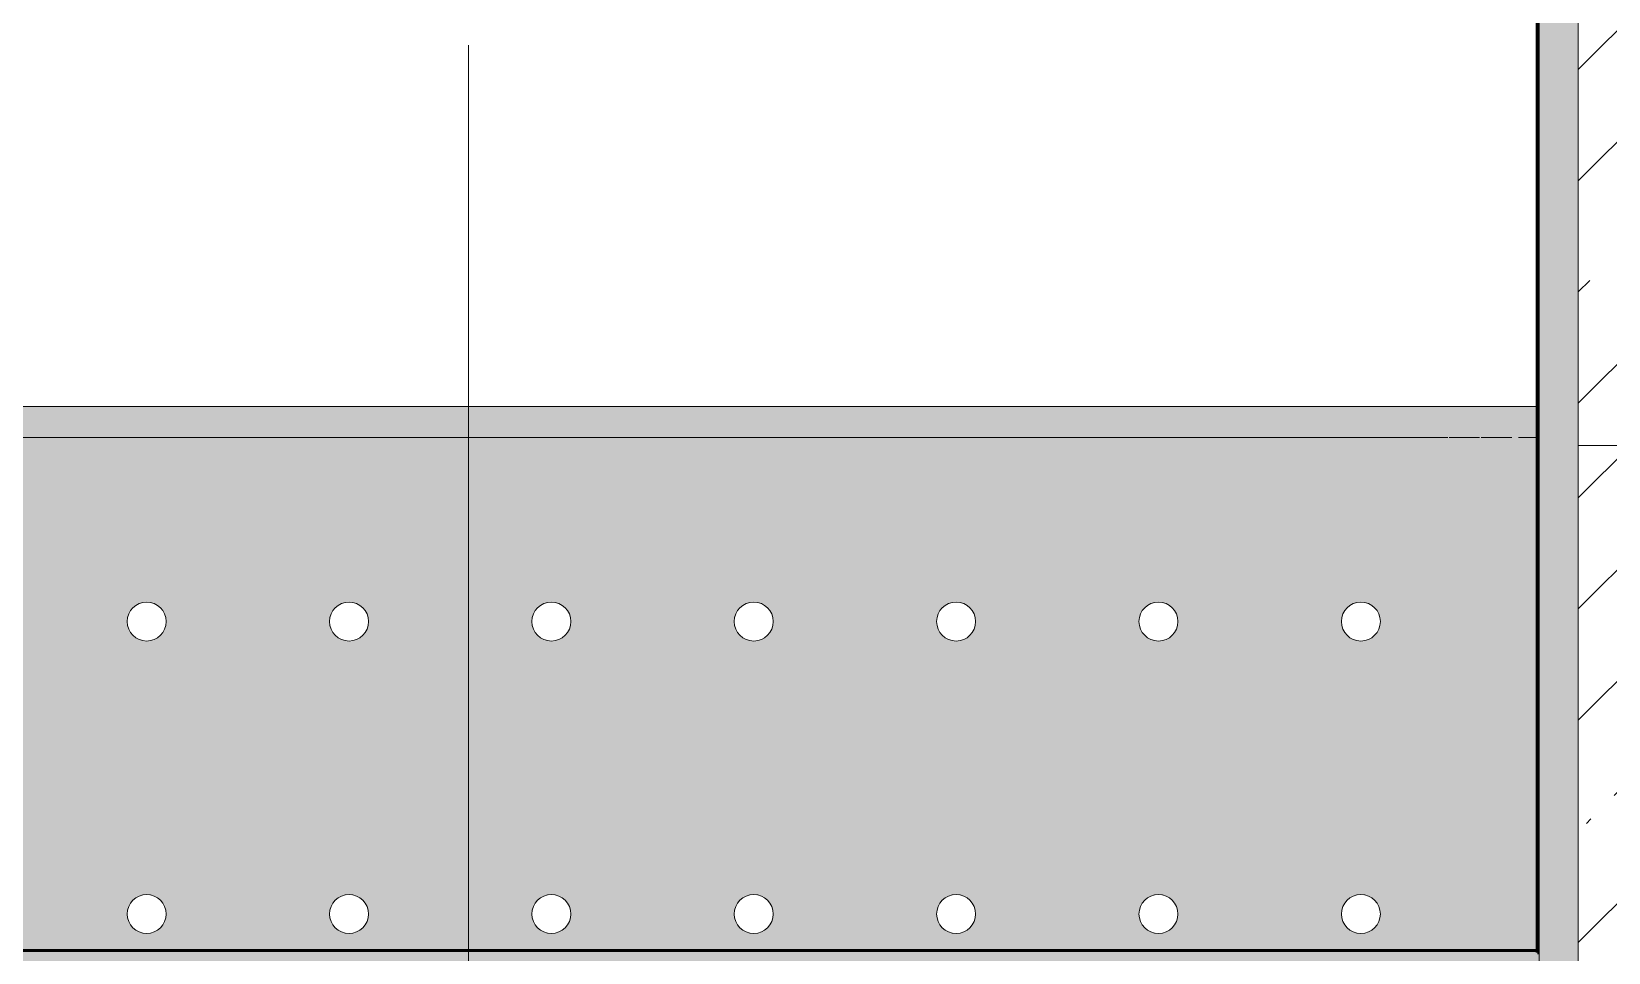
# Model space of a CAD drawing. Header units: millimetres. Extents: x 35524 to 235479, y -8553 to 29000.
# Drawn here: x 46617 to 47425, y 140 to 612 of the extents above; entities that cross this region are included whole.
import ezdxf

# ---------------------------------------------------------------- set-up
doc = ezdxf.new("R2010")
doc.units = ezdxf.units.MM
for name, color, linetype, lineweight in [('A-WALL', 7, 'Continuous', 9), ('A-WALL-IDEN', 7, 'Continuous', 9), ('I-WALL', 7, 'Continuous', 9), ('S-COLS', 7, 'Continuous', 9)]:
    doc.layers.add(name, color=color, linetype=linetype, lineweight=lineweight)
for name, color, linetype, lineweight, true_color in [('I-WALL-12', 7, 'Continuous', 53, 0xeaa7bf), ('I-WALL-4', 7, 'Continuous', 9, 0xc0c0c0), ('I-WALL-8', 7, 'Continuous', 80, 0xff80c0), ('Знаки-1', 7, 'Continuous', 9, 0xd4ccbd), ('Знаки-3', 9, 'Continuous', 9, 0x808080), ('Знаки-4', 7, 'Continuous', 9, 0xaba79f), ('Знаки-5', 7, 'Continuous', 9, 0xc1bbaf), ('Знаки-6', 7, 'Continuous', 9, 0xd5cdbe), ('Знаки-7', 7, 'Continuous', 9, 0xd1cabb), ('Знаки-8', 7, 'Continuous', 9, 0xccc5b7), ('Знаки-9', 7, 'Continuous', 9, 0xd6cebe)]:
    doc.layers.add(name, color=color, linetype=linetype, lineweight=lineweight, true_color=true_color)
doc.layers.add('Знаки-2', color=7, linetype='Continuous', lineweight=9, transparency=0.5)
pattern_1 = [(0, (0, 0), (121.92, 30.48), [10.058, -81.382, 10.058, -81.382, -487.68]), (0, (0, 0), (121.92, 30.48), [-182.88, 10.058, -172.822, 10.058, -81.382, -213.36]), (0, (0, 0), (121.92, 30.48), [-457.2, 10.058, -50.902, 10.058, -142.342]), (120, (45.72, 15.24), (-87.356454, 90.345817), [10.058, -81.382, 10.058, -81.382, -487.68]), (120, (45.72, 15.24), (-87.356454, 90.345817), [-182.88, 10.058, -172.822, 10.058, -81.382, -213.36]), (120, (45.72, 15.24), (-87.356454, 90.345817), [-457.2, 10.058, -50.902, 10.058, -142.342]), (240, (60.96, 76.2), (-34.563546, -120.825817), [10.058, -81.382, 10.058, -81.382, -487.68]), (240, (60.96, 76.2), (-34.563546, -120.825817), [-182.88, 10.058, -172.822, 10.058, -81.382, -213.36]), (240, (60.96, 76.2), (-34.563546, -120.825817), [-457.2, 10.058, -50.902, 10.058, -142.342])]

# ---------------------------------------------------------------- blocks, each defined once
blk = doc.blocks.new('BSC_Колонна _Прямоугольная - 500х500-V7-План отделки стен 3 этажа в осях 12-23')
at = {"layer": 'S-COLS'}
h = blk.add_hatch(dxfattribs=at)
h.set_pattern_fill('FP_8', color=256, style=0, pattern_type=2)
h.set_pattern_definition([(45, (-47660, -150), (-57.02463, 57.02463), []), (45, (-47602.975, -150), (-57.02463, 57.02463), [100.806, -20.161, 3.353, -16.808])])
h.paths.add_polyline_path([(-243.19, -250), (250, -250), (250, 250), (-250, 250), (-250, -250)])
for p, q in [((250, 250), (-250, 250)), ((-250, 250), (-250, -250)), ((250, -250), (250, 250)), ((-250, -250), (250, -250))]:
    blk.add_line(p, q, dxfattribs=at)
blk = doc.blocks.new('Зашивка радиатора_ с перфорацией М6 - Зашивка радиатора_ с перфорацией М6-30947167-План отделки стен 3 этажа в осях 12-23')
at = {"layer": 'Знаки-2'}
h = blk.add_hatch(color=256, dxfattribs=at)
h.paths.add_polyline_path([(2690, 180), (-369, 178.87), (-369, -179.94), (2690, -179.94), (2690, 106.85)])
h.paths.add_polyline_path([(967.5, 90.35), (972.5, 89.02), (976.16, 85.35), (977.5, 80.35), (976.16, 75.35), (972.5, 71.69), (967.5, 70.35), (962.5, 71.69), (958.84, 75.35), (957.5, 80.35), (958.84, 85.35), (962.5, 89.02), (964.91, 90.01)])
h.paths.add_polyline_path([(1693.75, 90.35), (1698.75, 89.02), (1702.41, 85.35), (1703.75, 80.35), (1702.41, 75.35), (1698.75, 71.69), (1693.75, 70.35), (1688.75, 71.69), (1685.09, 75.35), (1683.75, 80.35), (1685.09, 85.35), (1688.75, 89.02), (1691.16, 90.01)])
h.paths.add_polyline_path([(1382.5, 90.35), (1387.5, 89.02), (1391.16, 85.35), (1392.5, 80.35), (1391.16, 75.35), (1387.5, 71.69), (1382.5, 70.35), (1377.5, 71.69), (1373.84, 75.35), (1372.5, 80.35), (1373.84, 85.35), (1377.5, 89.02), (1379.91, 90.01)])
h.paths.add_polyline_path([(1071.25, 90.35), (1076.25, 89.02), (1079.91, 85.35), (1081.25, 80.35), (1079.91, 75.35), (1076.25, 71.69), (1071.25, 70.35), (1066.25, 71.69), (1062.59, 75.35), (1061.25, 80.35), (1062.59, 85.35), (1066.25, 89.02), (1068.66, 90.01)])
h.paths.add_polyline_path([(2420, 90.35), (2425, 89.02), (2428.66, 85.35), (2430, 80.35), (2428.66, 75.35), (2425, 71.69), (2420, 70.35), (2415, 71.69), (2411.34, 75.35), (2410, 80.35), (2411.34, 85.35), (2415, 89.02), (2417.41, 90.01)])
h.paths.add_polyline_path([(1278.75, 90.35), (1283.75, 89.02), (1287.41, 85.35), (1288.75, 80.35), (1287.41, 75.35), (1283.75, 71.69), (1278.75, 70.35), (1273.75, 71.69), (1270.09, 75.35), (1268.75, 80.35), (1270.09, 85.35), (1273.75, 89.02), (1276.16, 90.01)])
h.paths.add_polyline_path([(2005, 90.35), (2010, 89.02), (2013.66, 85.35), (2015, 80.35), (2013.66, 75.35), (2010, 71.69), (2005, 70.35), (2000, 71.69), (1996.34, 75.35), (1995, 80.35), (1996.34, 85.35), (2000, 89.02), (2002.41, 90.01)])
h.paths.add_polyline_path([(2316.25, 90.35), (2321.25, 89.02), (2324.91, 85.35), (2326.25, 80.35), (2324.91, 75.35), (2321.25, 71.69), (2316.25, 70.35), (2311.25, 71.69), (2307.59, 75.35), (2306.25, 80.35), (2307.59, 85.35), (2311.25, 89.02), (2313.66, 90.01)])
h.paths.add_polyline_path([(2108.75, 90.35), (2113.75, 89.02), (2117.41, 85.35), (2118.75, 80.35), (2117.41, 75.35), (2113.75, 71.69), (2108.75, 70.35), (2103.75, 71.69), (2100.09, 75.35), (2098.75, 80.35), (2100.09, 85.35), (2103.75, 89.02), (2106.16, 90.01)])
h.paths.add_polyline_path([(1590, 90.35), (1595, 89.02), (1598.66, 85.35), (1600, 80.35), (1598.66, 75.35), (1595, 71.69), (1590, 70.35), (1585, 71.69), (1581.34, 75.35), (1580, 80.35), (1581.34, 85.35), (1585, 89.02), (1587.41, 90.01)])
h.paths.add_polyline_path([(1486.25, 90.35), (1491.25, 89.02), (1494.91, 85.35), (1496.25, 80.35), (1494.91, 75.35), (1491.25, 71.69), (1486.25, 70.35), (1481.25, 71.69), (1477.59, 75.35), (1476.25, 80.35), (1477.59, 85.35), (1481.25, 89.02), (1483.66, 90.01)])
h.paths.add_polyline_path([(1175, 90.35), (1180, 89.02), (1183.66, 85.35), (1185, 80.35), (1183.66, 75.35), (1180, 71.69), (1175, 70.35), (1170, 71.69), (1166.34, 75.35), (1165, 80.35), (1166.34, 85.35), (1170, 89.02), (1172.41, 90.01)])
h.paths.add_polyline_path([(1797.5, 90.35), (1802.5, 89.02), (1806.16, 85.35), (1807.5, 80.35), (1806.16, 75.35), (1802.5, 71.69), (1797.5, 70.35), (1792.5, 71.69), (1788.84, 75.35), (1787.5, 80.35), (1788.98, 85.54), (1792.5, 89.02), (1794.91, 90.01)])
h.paths.add_polyline_path([(1901.25, 90.35), (1906.25, 89.02), (1909.91, 85.35), (1911.25, 80.35), (1909.91, 75.35), (1906.25, 71.69), (1901.25, 70.35), (1896.25, 71.69), (1892.59, 75.35), (1891.25, 80.35), (1892.59, 85.35), (1896.25, 89.02), (1898.66, 90.01)])
h.paths.add_polyline_path([(2212.5, 90.35), (2217.5, 89.02), (2221.16, 85.35), (2222.5, 80.35), (2221.16, 75.35), (2217.5, 71.69), (2212.5, 70.35), (2207.5, 71.69), (2203.84, 75.35), (2202.5, 80.35), (2203.84, 85.35), (2207.5, 89.02), (2209.91, 90.01)])
h.paths.add_polyline_path([(863.75, 90.35), (868.75, 89.02), (872.41, 85.35), (873.75, 80.35), (872.41, 75.35), (868.75, 71.69), (863.75, 70.35), (858.75, 71.69), (855.09, 75.35), (853.75, 80.35), (855.09, 85.35), (858.75, 89.02), (861.16, 90.01)])
h.paths.add_polyline_path([(2523.75, 90.35), (2528.75, 89.02), (2532.41, 85.35), (2533.75, 80.35), (2532.41, 75.35), (2528.75, 71.69), (2523.75, 70.35), (2518.75, 71.69), (2515.09, 75.35), (2513.75, 80.35), (2515.09, 85.35), (2518.75, 89.02), (2521.16, 90.01)])
h.paths.add_polyline_path([(2627.5, 90.35), (2632.5, 89.02), (2636.16, 85.35), (2637.5, 80.35), (2636.16, 75.35), (2632.5, 71.69), (2627.5, 70.35), (2622.5, 71.69), (2618.84, 75.35), (2617.5, 80.35), (2618.84, 85.35), (2622.5, 89.02), (2624.91, 90.01)])
h.paths.add_polyline_path([(241.25, 90.35), (246.25, 89.02), (249.91, 85.35), (251.25, 80.35), (249.91, 75.35), (246.25, 71.69), (241.25, 70.35), (236.25, 71.69), (232.59, 75.35), (231.25, 80.35), (232.59, 85.35), (236.25, 89.02), (238.66, 90.01)])
h.paths.add_polyline_path([(137.5, 90.35), (142.5, 89.02), (146.16, 85.35), (147.5, 80.35), (146.16, 75.35), (142.5, 71.69), (137.5, 70.35), (132.5, 71.69), (128.84, 75.35), (127.5, 80.35), (128.84, 85.35), (132.5, 89.02), (134.91, 90.01)])
h.paths.add_polyline_path([(33.75, 90.35), (38.75, 89.02), (42.41, 85.35), (43.75, 80.35), (42.41, 75.35), (38.75, 71.69), (33.75, 70.35), (28.75, 71.69), (25.09, 75.35), (23.75, 80.35), (25.09, 85.35), (28.75, 89.02), (31.16, 90.01)])
h.paths.add_polyline_path([(-277.5, 90.35), (-272.5, 89.02), (-268.84, 85.35), (-267.5, 80.35), (-268.84, 75.35), (-272.5, 71.69), (-277.5, 70.35), (-282.5, 71.69), (-286.16, 75.35), (-287.5, 80.35), (-286.16, 85.35), (-282.5, 89.02), (-280.09, 90.01)])
h.paths.add_polyline_path([(448.75, 90.35), (453.75, 89.02), (457.41, 85.35), (458.75, 80.35), (457.41, 75.35), (453.75, 71.69), (448.75, 70.35), (443.75, 71.69), (440.09, 75.35), (438.75, 80.35), (440.09, 85.35), (443.75, 89.02), (446.16, 90.01)])
h.paths.add_polyline_path([(-70, 90.35), (-65, 89.02), (-61.34, 85.35), (-60, 80.35), (-61.34, 75.35), (-65, 71.69), (-70, 70.35), (-75, 71.69), (-78.66, 75.35), (-80, 80.35), (-78.66, 85.35), (-75, 89.02), (-72.59, 90.01)])
h.paths.add_polyline_path([(345, 90.35), (350, 89.02), (353.66, 85.35), (355, 80.35), (353.66, 75.35), (350, 71.69), (345, 70.35), (340, 71.69), (336.34, 75.35), (335, 80.35), (336.34, 85.35), (340, 89.02), (342.41, 90.01)])
h.paths.add_polyline_path([(656.25, 90.35), (661.25, 89.02), (664.91, 85.35), (666.25, 80.35), (664.91, 75.35), (661.25, 71.69), (656.25, 70.35), (651.25, 71.69), (647.59, 75.35), (646.25, 80.35), (647.59, 85.35), (651.25, 89.02), (653.66, 90.01)])
h.paths.add_polyline_path([(-173.75, 90.35), (-168.75, 89.02), (-165.09, 85.35), (-163.75, 80.35), (-165.09, 75.35), (-168.75, 71.69), (-173.75, 70.35), (-178.75, 71.69), (-182.41, 75.35), (-183.75, 80.35), (-182.41, 85.35), (-178.75, 89.02), (-176.34, 90.01)])
h.paths.add_polyline_path([(760, 90.35), (765, 89.02), (768.66, 85.35), (770, 80.35), (768.66, 75.35), (765, 71.69), (760, 70.35), (755, 71.69), (751.34, 75.35), (750, 80.35), (751.34, 85.35), (755, 89.02), (757.41, 90.01)])
h.paths.add_polyline_path([(552.5, 90.35), (557.5, 89.02), (561.16, 85.35), (562.5, 80.35), (561.16, 75.35), (557.5, 71.69), (552.5, 70.35), (547.5, 71.69), (543.84, 75.35), (542.5, 80.35), (543.84, 85.35), (547.5, 89.02), (549.91, 90.01)])
h.paths.add_polyline_path([(863.75, -59.65), (868.75, -60.98), (872.41, -64.65), (873.75, -69.65), (872.41, -74.65), (868.75, -78.31), (863.75, -79.65), (858.75, -78.31), (855.09, -74.65), (853.75, -69.65), (855.09, -64.65), (858.75, -60.98), (861.16, -59.99)])
h.paths.add_polyline_path([(2523.75, -59.65), (2528.75, -60.98), (2532.41, -64.65), (2533.75, -69.65), (2532.41, -74.65), (2528.75, -78.31), (2523.75, -79.65), (2518.75, -78.31), (2515.09, -74.65), (2513.75, -69.65), (2515.09, -64.65), (2518.75, -60.98), (2521.16, -59.99)])
h.paths.add_polyline_path([(760, -59.65), (765, -60.98), (768.66, -64.65), (770, -69.65), (768.66, -74.65), (765, -78.31), (760, -79.65), (755, -78.31), (751.34, -74.65), (750, -69.65), (751.34, -64.65), (755, -60.98), (757.41, -59.99)])
h.paths.add_polyline_path([(1175, -59.65), (1180, -60.98), (1183.66, -64.65), (1185, -69.65), (1183.66, -74.65), (1180, -78.31), (1175, -79.65), (1170, -78.31), (1166.34, -74.65), (1165, -69.65), (1166.34, -64.65), (1170, -60.98), (1172.41, -59.99)])
h.paths.add_polyline_path([(2108.75, -59.65), (2113.75, -60.98), (2117.41, -64.65), (2118.75, -69.65), (2117.41, -74.65), (2113.75, -78.31), (2108.75, -79.65), (2103.75, -78.31), (2100.09, -74.65), (2098.75, -69.65), (2100.09, -64.65), (2103.75, -60.98), (2106.16, -59.99)])
h.paths.add_polyline_path([(967.5, -59.65), (972.5, -60.98), (976.16, -64.65), (977.5, -69.65), (976.16, -74.65), (972.5, -78.31), (967.5, -79.65), (962.5, -78.31), (958.84, -74.65), (957.5, -69.65), (958.84, -64.65), (962.5, -60.98), (964.91, -59.99)])
h.paths.add_polyline_path([(1693.75, -59.65), (1698.75, -60.98), (1702.41, -64.65), (1703.75, -69.65), (1702.41, -74.65), (1698.75, -78.31), (1693.75, -79.65), (1688.75, -78.31), (1685.09, -74.65), (1683.75, -69.65), (1685.09, -64.65), (1688.75, -60.98), (1691.16, -59.99)])
h.paths.add_polyline_path([(2005, -59.65), (2010, -60.98), (2013.66, -64.65), (2015, -69.65), (2013.66, -74.65), (2010, -78.31), (2005, -79.65), (2000, -78.31), (1996.34, -74.65), (1995, -69.65), (1996.34, -64.65), (2000, -60.98), (2002.41, -59.99)])
h.paths.add_polyline_path([(1901.25, -59.65), (1906.25, -60.98), (1909.91, -64.65), (1911.25, -69.65), (1909.91, -74.65), (1906.25, -78.31), (1901.25, -79.65), (1896.25, -78.31), (1892.59, -74.65), (1891.25, -69.65), (1892.59, -64.65), (1896.25, -60.98), (1898.66, -59.99)])
h.paths.add_polyline_path([(1486.25, -59.65), (1491.25, -60.98), (1494.91, -64.65), (1496.25, -69.65), (1494.91, -74.65), (1491.25, -78.31), (1486.25, -79.65), (1481.25, -78.31), (1477.59, -74.65), (1476.25, -69.65), (1477.59, -64.65), (1481.25, -60.98), (1483.66, -59.99)])
h.paths.add_polyline_path([(1590, -59.65), (1595, -60.98), (1598.66, -64.65), (1600, -69.65), (1598.66, -74.65), (1595, -78.31), (1590, -79.65), (1585, -78.31), (1581.34, -74.65), (1580, -69.65), (1581.34, -64.65), (1585, -60.98), (1587.41, -59.99)])
h.paths.add_polyline_path([(1382.5, -59.65), (1387.5, -60.98), (1391.16, -64.65), (1392.5, -69.65), (1391.16, -74.65), (1387.5, -78.31), (1382.5, -79.65), (1377.5, -78.31), (1373.84, -74.65), (1372.5, -69.65), (1373.84, -64.65), (1377.5, -60.98), (1379.91, -59.99)])
h.paths.add_polyline_path([(2212.5, -59.65), (2217.5, -60.98), (2221.16, -64.65), (2222.5, -69.65), (2221.16, -74.65), (2217.5, -78.31), (2212.5, -79.65), (2207.5, -78.31), (2203.84, -74.65), (2202.5, -69.65), (2203.84, -64.65), (2207.5, -60.98), (2209.91, -59.99)])
h.paths.add_polyline_path([(1278.75, -59.65), (1283.75, -60.98), (1287.41, -64.65), (1288.75, -69.65), (1287.41, -74.65), (1283.75, -78.31), (1278.75, -79.65), (1273.75, -78.31), (1270.09, -74.65), (1268.75, -69.65), (1270.09, -64.65), (1273.75, -60.98), (1276.16, -59.99)])
h.paths.add_polyline_path([(1797.5, -59.65), (1802.5, -60.98), (1806.16, -64.65), (1807.5, -69.65), (1806.16, -74.65), (1802.5, -78.31), (1797.5, -79.65), (1792.5, -78.31), (1788.84, -74.65), (1787.5, -69.65), (1788.98, -64.46), (1792.5, -60.98), (1794.91, -59.99)])
h.paths.add_polyline_path([(2316.25, -59.65), (2321.25, -60.98), (2324.91, -64.65), (2326.25, -69.65), (2324.91, -74.65), (2321.25, -78.31), (2316.25, -79.65), (2311.25, -78.31), (2307.59, -74.65), (2306.25, -69.65), (2307.59, -64.65), (2311.25, -60.98), (2313.66, -59.99)])
h.paths.add_polyline_path([(1071.25, -59.65), (1076.25, -60.98), (1079.91, -64.65), (1081.25, -69.65), (1079.91, -74.65), (1076.25, -78.31), (1071.25, -79.65), (1066.25, -78.31), (1062.59, -74.65), (1061.25, -69.65), (1062.59, -64.65), (1066.25, -60.98), (1068.66, -59.99)])
h.paths.add_polyline_path([(2420, -59.65), (2425, -60.98), (2428.66, -64.65), (2430, -69.65), (2428.66, -74.65), (2425, -78.31), (2420, -79.65), (2415, -78.31), (2411.34, -74.65), (2410, -69.65), (2411.34, -64.65), (2415, -60.98), (2417.41, -59.99)])
h.paths.add_polyline_path([(2627.5, -59.65), (2632.5, -60.98), (2636.16, -64.65), (2637.5, -69.65), (2636.16, -74.65), (2632.5, -78.31), (2627.5, -79.65), (2622.5, -78.31), (2618.84, -74.65), (2617.5, -69.65), (2618.84, -64.65), (2622.5, -60.98), (2624.91, -59.99)])
h.paths.add_polyline_path([(552.5, -59.65), (557.5, -60.98), (561.16, -64.65), (562.5, -69.65), (561.16, -74.65), (557.5, -78.31), (552.5, -79.65), (547.5, -78.31), (543.84, -74.65), (542.5, -69.65), (543.84, -64.65), (547.5, -60.98), (549.91, -59.99)])
h.paths.add_polyline_path([(33.75, -59.65), (38.75, -60.98), (42.41, -64.65), (43.75, -69.65), (42.41, -74.65), (38.75, -78.31), (33.75, -79.65), (28.75, -78.31), (25.09, -74.65), (23.75, -69.65), (25.09, -64.65), (28.75, -60.98), (31.16, -59.99)])
h.paths.add_polyline_path([(-70, -59.65), (-65, -60.98), (-61.34, -64.65), (-60, -69.65), (-61.34, -74.65), (-65, -78.31), (-70, -79.65), (-75, -78.31), (-78.66, -74.65), (-80, -69.65), (-78.66, -64.65), (-75, -60.98), (-72.59, -59.99)])
h.paths.add_polyline_path([(656.25, -59.65), (661.25, -60.98), (664.91, -64.65), (666.25, -69.65), (664.91, -74.65), (661.25, -78.31), (656.25, -79.65), (651.25, -78.31), (647.59, -74.65), (646.25, -69.65), (647.59, -64.65), (651.25, -60.98), (653.66, -59.99)])
h.paths.add_polyline_path([(-173.75, -59.65), (-168.75, -60.98), (-165.09, -64.65), (-163.75, -69.65), (-165.09, -74.65), (-168.75, -78.31), (-173.75, -79.65), (-178.75, -78.31), (-182.41, -74.65), (-183.75, -69.65), (-182.41, -64.65), (-178.75, -60.98), (-176.34, -59.99)])
h.paths.add_polyline_path([(137.5, -59.65), (142.5, -60.98), (146.16, -64.65), (147.5, -69.65), (146.16, -74.65), (142.5, -78.31), (137.5, -79.65), (132.5, -78.31), (128.84, -74.65), (127.5, -69.65), (128.84, -64.65), (132.5, -60.98), (134.91, -59.99)])
h.paths.add_polyline_path([(345, -59.65), (350, -60.98), (353.66, -64.65), (355, -69.65), (353.66, -74.65), (350, -78.31), (345, -79.65), (340, -78.31), (336.34, -74.65), (335, -69.65), (336.34, -64.65), (340, -60.98), (342.41, -59.99)])
h.paths.add_polyline_path([(-277.5, -59.65), (-272.5, -60.98), (-268.84, -64.65), (-267.5, -69.65), (-268.84, -74.65), (-272.5, -78.31), (-277.5, -79.65), (-282.5, -78.31), (-286.16, -74.65), (-287.5, -69.65), (-286.16, -64.65), (-282.5, -60.98), (-280.09, -59.99)])
h.paths.add_polyline_path([(241.25, -59.65), (246.25, -60.98), (249.91, -64.65), (251.25, -69.65), (249.91, -74.65), (246.25, -78.31), (241.25, -79.65), (236.25, -78.31), (232.59, -74.65), (231.25, -69.65), (232.59, -64.65), (236.25, -60.98), (238.66, -59.99)])
h.paths.add_polyline_path([(448.75, -59.65), (453.75, -60.98), (457.41, -64.65), (458.75, -69.65), (457.41, -74.65), (453.75, -78.31), (448.75, -79.65), (443.75, -78.31), (440.09, -74.65), (438.75, -69.65), (440.09, -64.65), (443.75, -60.98), (446.16, -59.99)])
for points in [[(2682.15, -163.94), (-369, -163.94), (-369, -179.94), (2690, -179.94), (2689.91, -163.94), (2682.38, -163.94)], [(-225.86, -163.94), (-260, -164.51), (-259.32, -179.94), (-220, -179.94), (-220.68, -163.94), (-222.83, -163.94)], [(-225.86, -163.94), (-260, -164.51), (-259.32, -179.94), (-220, -179.94), (-220.68, -163.94), (-222.83, -163.94)], [(-239.38, -163.94), (-250, -163.94), (-249.66, -179.94), (-230, -179.94), (-230.34, -163.94), (-237.41, -163.94)], [(-240, -163.94), (-250, -163.94), (-249.66, -179.94), (-230, -179.94), (-230.34, -163.94), (-239.38, -163.94)], [(-154.14, -163.94), (-160, -164.19), (-159.32, -179.94), (-120, -179.94), (-120.68, -163.94), (-150, -163.94)], [(-135, -163.94), (-160, -164.19), (-159.32, -179.94), (-120, -179.94), (-120.68, -163.94), (-134.82, -163.94)], [(-140, -163.94), (-150, -164.63), (-149.66, -179.94), (-130, -179.94), (-130.34, -163.94), (-137.41, -163.94)], [(-140.07, -163.94), (-150, -164.63), (-149.66, -179.94), (-130, -179.94), (-130.34, -163.94), (-140, -163.94)], [(-60, -163.94), (-59.32, -179.94), (-20, -179.94), (-20.68, -163.94), (-59.32, -163.94)], [(-30.34, -163.94), (-60, -163.94), (-59.32, -179.94), (-20, -179.94), (-20.68, -163.94), (-30, -163.94)], [(-34.82, -163.94), (-50, -163.94), (-49.66, -179.94), (-30, -179.94), (-30.34, -163.94), (-32.93, -163.94)], [(-34.82, -163.94), (-50, -163.94), (-49.66, -179.94), (-30, -179.94), (-30.34, -163.94), (-32.93, -163.94)], [(68.66, -163.94), (40, -163.94), (40.68, -179.94), (80, -179.94), (79.32, -163.94), (69.66, -163.94)], [(40, -163.94), (40.68, -179.94), (80, -179.94), (79.32, -163.94), (40.68, -163.94)], [(60, -163.94), (50, -163.94), (50.34, -179.94), (70, -179.94), (69.66, -163.94), (62.59, -163.94)], [(52.93, -163.94), (50, -163.94), (50.34, -179.94), (70, -179.94), (69.66, -163.94), (55, -163.94)], [(180, -163.94), (140, -163.94), (140.68, -179.94), (180, -179.94)], [(140, -163.94), (140.68, -179.94), (180, -179.94), (179.32, -163.94), (140.68, -163.94)], [(160, -163.94), (150, -163.94), (150.39, -179.94), (170, -179.94), (169.66, -163.94), (162.59, -163.94)], [(152.93, -163.94), (150, -163.94), (150.39, -179.94), (170, -179.94), (169.66, -163.94), (154.82, -163.94)], [(245.86, -163.94), (240, -163.94), (240.68, -179.94), (280, -179.94), (279.32, -163.94), (250, -163.94)], [(255, -163.94), (240, -163.94), (240.68, -179.94), (280, -179.94), (279.32, -163.94), (257.41, -163.94)], [(267.07, -163.94), (250, -163.94), (250.34, -179.94), (270, -179.94), (269.66, -163.94), (268.66, -163.94)], [(267.07, -163.94), (250, -163.94), (250.34, -179.94), (270, -179.94), (269.66, -163.94), (268.66, -163.94)], [(340, -163.94), (340.68, -179.94), (380, -179.94), (379.32, -163.94), (340.68, -163.94)], [(350.34, -163.94), (340, -163.94), (340.68, -179.94), (380, -179.94), (379.32, -163.94), (351.34, -163.94)], [(367.07, -163.94), (350, -163.94), (350.34, -179.94), (370, -179.94), (369.66, -163.94), (368.66, -163.94)], [(370, -163.94), (350, -163.94), (350.34, -179.94), (370, -179.94)]]:
    blk.add_hatch(color=256, dxfattribs=at).paths.add_polyline_path(points)
at = {"layer": 'Знаки-1'}
for p, q in [((-248.72, -163.94), (-245.18, -163.94)), ((-245.18, -163.94), (-248.72, -163.94)), ((-245, -163.94), (-240, -163.94)), ((-240, -163.94), (-245, -163.94)), ((-239.37, -163.94), (-235, -163.94)), ((-235, -163.94), (-239.37, -163.94)), ((-234.82, -163.94), (-231.28, -163.94)), ((-231.28, -163.94), (-234.82, -163.94)), ((-148.72, -163.94), (-145.18, -163.94)), ((-145.18, -163.94), (-148.72, -163.94)), ((-145, -163.94), (-140.07, -163.94)), ((-140.07, -163.94), (-145, -163.94)), ((-140, -163.94), (-135, -163.94)), ((-135, -163.94), (-140, -163.94)), ((-134.82, -163.94), (-131.28, -163.94)), ((-131.28, -163.94), (-134.82, -163.94)), ((-50, -163.94), (-45.19, -163.94)), ((-47.07, -163.94), (-50, -163.94)), ((-45.19, -163.94), (-47.07, -163.94)), ((-45, -163.94), (-37.41, -163.94)), ((-35, -163.94), (-45, -163.94)), ((-37.41, -163.94), (-35, -163.94)), ((-34.81, -163.94), (-30, -163.94)), ((-31.34, -163.94), (-34.81, -163.94)), ((-30, -163.94), (-31.34, -163.94)), ((51.28, -163.94), (54.82, -163.94)), ((54.82, -163.94), (51.28, -163.94)), ((55, -163.94), (65, -163.94)), ((65, -163.94), (55, -163.94)), ((65.18, -163.94), (68.72, -163.94)), ((68.72, -163.94), (65.18, -163.94)), ((150, -163.94), (150.37, -163.94)), ((150.37, -163.94), (150, -163.94)), ((150.34, -163.94), (150.38, -163.94)), ((151.28, -163.94), (154.82, -163.94)), ((154.82, -163.94), (151.28, -163.94)), ((155, -163.94), (165, -163.94)), ((165, -163.94), (155, -163.94)), ((165.18, -163.94), (168.72, -163.94)), ((168.72, -163.94), (165.18, -163.94)), ((250, -163.94), (254.81, -163.94)), ((251.34, -163.94), (250, -163.94)), ((254.81, -163.94), (251.34, -163.94)), ((255, -163.94), (265, -163.94)), ((265, -163.94), (255, -163.94)), ((265.19, -163.94), (270, -163.94)), ((268.66, -163.94), (265.19, -163.94)), ((270, -163.94), (268.66, -163.94)), ((351.28, -163.94), (354.82, -163.94)), ((354.82, -163.94), (351.28, -163.94)), ((355, -163.94), (360, -163.94)), ((365, -163.94), (355, -163.94)), ((360, -163.94), (365, -163.94)), ((365.18, -163.94), (368.72, -163.94)), ((368.72, -163.94), (365.18, -163.94)), ((-248.72, -179.94), (-245.18, -179.94)), ((-245.18, -179.94), (-248.72, -179.94)), ((-245, -179.94), (-235, -179.94)), ((-235, -179.94), (-245, -179.94)), ((-234.82, -179.94), (-231.28, -179.94)), ((-231.28, -179.94), (-234.82, -179.94)), ((-148.72, -179.94), (-145.18, -179.94)), ((-145.18, -179.94), (-148.72, -179.94)), ((-145, -179.94), (-135, -179.94)), ((-135, -179.94), (-145, -179.94)), ((-134.82, -179.94), (-131.28, -179.94)), ((-131.28, -179.94), (-134.82, -179.94)), ((-50, -179.94), (-45.19, -179.94)), ((-45.19, -179.94), (-50, -179.94)), ((-45, -179.94), (-35, -179.94)), ((-35, -179.94), (-45, -179.94)), ((-34.81, -179.94), (-30, -179.94)), ((-30, -179.94), (-34.81, -179.94)), ((51.28, -179.94), (54.82, -179.94)), ((54.82, -179.94), (51.28, -179.94)), ((55, -179.94), (65, -179.94)), ((65, -179.94), (55, -179.94)), ((65.18, -179.94), (68.72, -179.94)), ((68.72, -179.94), (65.18, -179.94)), ((150, -179.94), (150.37, -179.94)), ((150.37, -179.94), (150, -179.94)), ((151.28, -179.94), (154.82, -179.94)), ((154.82, -179.94), (151.28, -179.94)), ((155, -179.94), (165, -179.94)), ((165, -179.94), (155, -179.94)), ((165.18, -179.94), (168.72, -179.94)), ((168.72, -179.94), (165.18, -179.94)), ((250, -179.94), (254.81, -179.94)), ((254.81, -179.94), (250, -179.94)), ((255, -179.94), (265, -179.94)), ((265, -179.94), (255, -179.94)), ((265.19, -179.94), (270, -179.94)), ((270, -179.94), (265.19, -179.94)), ((351.28, -179.94), (354.82, -179.94)), ((354.82, -179.94), (351.28, -179.94)), ((355, -179.94), (365, -179.94)), ((365, -179.94), (355, -179.94)), ((365.18, -179.94), (368.72, -179.94)), ((368.72, -179.94), (365.18, -179.94))]:
    blk.add_line(p, q, dxfattribs=at)
at = {"layer": 'Знаки-3'}
blk.add_line((-369, -179.94), (2690, -179.94), dxfattribs=at)
for centre, start, end in [((-277.5, 80.35), 0, 180), ((-173.75, 80.35), 0, 180), ((-70, 80.35), 0, 180), ((33.75, 80.35), 0, 180), ((137.5, 80.35), 0, 180), ((241.25, 80.35), 0, 180), ((345, 80.35), 0, 180), ((-277.5, 80.35), 180, 360), ((-173.75, 80.35), 180, 0), ((-70, 80.35), 180, 0), ((33.75, 80.35), 180, 360), ((137.5, 80.35), 180, 0), ((241.25, 80.35), 180, 0), ((345, 80.35), 180, 0), ((-277.5, -69.65), 0, 180), ((-173.75, -69.65), 0, 180), ((-70, -69.65), 0, 180), ((33.75, -69.65), 0, 180), ((137.5, -69.65), 0, 180), ((241.25, -69.65), 0, 180), ((345, -69.65), 0, 180), ((-277.5, -69.65), 180, 0), ((-173.75, -69.65), 180, 0), ((-70, -69.65), 180, 0), ((33.75, -69.65), 180, 0), ((137.5, -69.65), 180, 0), ((241.25, -69.65), 180, 0), ((345, -69.65), 180, 0)]:
    blk.add_arc(centre, 10, start, end, dxfattribs=at)
at = {"layer": 'Знаки-4'}
for p, q in [((-369, -163.94), (-358.26, -163.94)), ((-354.88, -163.94), (-339.21, -163.94)), ((-338.39, -163.94), (-322.71, -163.94)), ((-322.14, -163.94), (2646.93, -163.94)), ((2690, -179.94), (-369, -179.94)), ((2689.91, -179.94), (-369, -179.94))]:
    blk.add_line(p, q, dxfattribs=at)
for centre, start, end in [((-277.5, 80.35), 0, 180), ((-173.75, 80.35), 0, 180), ((-70, 80.35), 0, 180), ((33.75, 80.35), 0, 180), ((137.5, 80.35), 0, 180), ((241.25, 80.35), 0, 180), ((345, 80.35), 0, 180), ((-277.5, 80.35), 180, 360), ((-173.75, 80.35), 180, 360), ((-70, 80.35), 180, 360), ((33.75, 80.35), 180, 360), ((137.5, 80.35), 180, 360), ((241.25, 80.35), 180, 0), ((345, 80.35), 180, 360), ((-277.5, -69.65), 0, 180), ((-173.75, -69.65), 0, 180), ((-70, -69.65), 0, 180), ((33.75, -69.65), 0, 180), ((137.5, -69.65), 0, 180), ((241.25, -69.65), 0, 180), ((345, -69.65), 0, 180), ((-277.5, -69.65), 180, 360), ((-173.75, -69.65), 180, 360), ((-70, -69.65), 180, 360), ((33.75, -69.65), 180, 360), ((137.5, -69.65), 180, 360), ((241.25, -69.65), 180, 360), ((345, -69.65), 180, 360)]:
    blk.add_arc(centre, 10, start, end, dxfattribs=at)
at = {"layer": 'Знаки-5'}
for p, q in [((-358.26, -163.94), (-369, -163.94)), ((-339.21, -163.94), (-354.88, -163.94)), ((-322.71, -163.94), (-338.39, -163.94)), ((-260, -163.94), (-322.14, -163.94)), ((-260, -163.94), (-250, -163.94)), ((-254.14, -163.94), (-260, -163.94)), ((-250, -163.94), (-254.14, -163.94)), ((-250, -163.94), (-240, -163.94)), ((-240, -163.94), (-250, -163.94)), ((-239.37, -163.94), (-230, -163.94)), ((-230, -163.94), (-239.37, -163.94)), ((-230, -163.94), (-225.86, -163.94)), ((-222.8, -163.94), (-230, -163.94)), ((-225.86, -163.94), (-222.8, -163.94)), ((-222.68, -163.94), (-220, -163.94)), ((-220.68, -163.94), (-222.68, -163.94)), ((-220, -163.94), (-220.68, -163.94)), ((-160, -163.94), (-220, -163.94)), ((-160, -163.94), (-157.32, -163.94)), ((-157.32, -163.94), (-160, -163.94)), ((-156.71, -163.94), (-140.07, -163.94)), ((-140.07, -163.94), (-156.71, -163.94)), ((-140, -163.94), (-123.41, -163.94)), ((-123.41, -163.94), (-140, -163.94)), ((-122.68, -163.94), (-120, -163.94)), ((-120, -163.94), (-122.68, -163.94)), ((-60, -163.94), (-120, -163.94)), ((-60, -163.94), (-20, -163.94)), ((-20, -163.94), (-60, -163.94)), ((40, -163.94), (-20, -163.94)), ((40, -163.94), (50, -163.94)), ((50, -163.94), (40, -163.94)), ((50, -163.94), (70, -163.94)), ((70, -163.94), (50, -163.94)), ((70, -163.94), (80, -163.94)), ((80, -163.94), (70, -163.94)), ((140, -163.94), (80, -163.94)), ((140, -163.94), (165.18, -163.94)), ((180, -163.94), (140, -163.94)), ((165.18, -163.94), (180, -163.94)), ((240, -163.94), (180, -163.94)), ((240, -163.94), (280, -163.94)), ((280, -163.94), (240, -163.94)), ((340, -163.94), (280, -163.94)), ((340, -163.94), (350, -163.94)), ((350, -163.94), (340, -163.94)), ((350, -163.94), (370, -163.94)), ((350.34, -163.94), (350, -163.94)), ((357.41, -163.94), (350.34, -163.94)), ((367.07, -163.94), (357.41, -163.94)), ((370, -163.94), (367.07, -163.94)), ((370, -163.94), (380, -163.94)), ((380, -163.94), (370, -163.94)), ((440, -163.94), (380, -163.94)), ((-369, -179.94), (-260, -179.94)), ((-260, -179.94), (-254.14, -179.94)), ((-250, -179.94), (-260, -179.94)), ((-254.14, -179.94), (-250, -179.94)), ((-250, -179.94), (-230, -179.94)), ((-230, -179.94), (-250, -179.94)), ((-230, -179.94), (-220.68, -179.94)), ((-225.86, -179.94), (-230, -179.94)), ((-220, -179.94), (-225.86, -179.94)), ((-220.68, -179.94), (-220, -179.94)), ((-220, -179.94), (-160, -179.94)), ((-160, -179.94), (-120, -179.94)), ((-145.18, -179.94), (-160, -179.94)), ((-120, -179.94), (-145.18, -179.94)), ((-120, -179.94), (-60, -179.94)), ((-60, -179.94), (-54.14, -179.94)), ((-59.32, -179.94), (-60, -179.94)), ((-40, -179.94), (-59.32, -179.94)), ((-54.14, -179.94), (-22.68, -179.94)), ((-20, -179.94), (-40, -179.94)), ((-22.68, -179.94), (-20, -179.94)), ((-20, -179.94), (40, -179.94)), ((40, -179.94), (50, -179.94)), ((42.68, -179.94), (40, -179.94)), ((50, -179.94), (42.68, -179.94)), ((50, -179.94), (52.93, -179.94)), ((57.41, -179.94), (50, -179.94)), ((52.93, -179.94), (65, -179.94)), ((68.66, -179.94), (57.41, -179.94)), ((65, -179.94), (70, -179.94)), ((70, -179.94), (68.66, -179.94)), ((70, -179.94), (80, -179.94)), ((79.32, -179.94), (70, -179.94)), ((80, -179.94), (79.32, -179.94)), ((80, -179.94), (140, -179.94)), ((140, -179.94), (154.82, -179.94)), ((150, -179.94), (140, -179.94)), ((174.14, -179.94), (150, -179.94)), ((154.82, -179.94), (177.32, -179.94)), ((180, -179.94), (174.14, -179.94)), ((177.32, -179.94), (180, -179.94)), ((180, -179.94), (240, -179.94)), ((240, -179.94), (242.68, -179.94)), ((240.68, -179.94), (240, -179.94)), ((260, -179.94), (240.68, -179.94)), ((242.68, -179.94), (265.18, -179.94)), ((279.32, -179.94), (260, -179.94)), ((265.18, -179.94), (280, -179.94)), ((280, -179.94), (279.32, -179.94)), ((280, -179.94), (340, -179.94)), ((340, -179.94), (350, -179.94)), ((342.68, -179.94), (340, -179.94)), ((350, -179.94), (342.68, -179.94)), ((350, -179.94), (352.93, -179.94)), ((357.41, -179.94), (350, -179.94)), ((352.93, -179.94), (365, -179.94)), ((369.66, -179.94), (357.41, -179.94)), ((365, -179.94), (370, -179.94)), ((370, -179.94), (369.66, -179.94)), ((370, -179.94), (380, -179.94)), ((379.32, -179.94), (370, -179.94)), ((380, -179.94), (379.32, -179.94)), ((380, -179.94), (440, -179.94))]:
    blk.add_line(p, q, dxfattribs=at)
at = {"layer": 'Знаки-6'}
for p, q in [((-245.18, -163.94), (-248.66, -163.94)), ((-240, -163.94), (-245, -163.94)), ((-235, -163.94), (-239.38, -163.94)), ((-231.34, -163.94), (-234.82, -163.94)), ((-145.18, -163.94), (-148.66, -163.94)), ((-140.07, -163.94), (-145, -163.94)), ((-135, -163.94), (-140, -163.94)), ((-131.34, -163.94), (-134.82, -163.94)), ((-45.18, -163.94), (-48.66, -163.94)), ((-35, -163.94), (-45, -163.94)), ((-31.68, -163.94), (-34.82, -163.94)), ((54.82, -163.94), (51.34, -163.94)), ((65, -163.94), (55, -163.94)), ((68.66, -163.94), (65.18, -163.94)), ((150.38, -163.94), (150.34, -163.94)), ((154.82, -163.94), (151.34, -163.94)), ((165, -163.94), (155, -163.94)), ((168.66, -163.94), (165.18, -163.94)), ((254.82, -163.94), (251.34, -163.94)), ((265, -163.94), (255, -163.94)), ((268.66, -163.94), (265.18, -163.94)), ((354.82, -163.94), (351.34, -163.94)), ((365, -163.94), (355, -163.94)), ((368.66, -163.94), (365.18, -163.94)), ((-248.66, -179.94), (-245.18, -179.94)), ((-245, -179.94), (-235, -179.94)), ((-234.82, -179.94), (-231.34, -179.94)), ((-148.66, -179.94), (-145.18, -179.94)), ((-145, -179.94), (-135, -179.94)), ((-134.82, -179.94), (-131.34, -179.94)), ((-48.66, -179.94), (-45.18, -179.94)), ((-45, -179.94), (-35, -179.94)), ((-34.82, -179.94), (-31.68, -179.94)), ((51.34, -179.94), (54.82, -179.94)), ((55, -179.94), (65, -179.94)), ((65.18, -179.94), (68.66, -179.94)), ((150.34, -179.94), (150.38, -179.94)), ((151.34, -179.94), (154.82, -179.94)), ((155, -179.94), (165, -179.94)), ((165.18, -179.94), (168.66, -179.94)), ((251.34, -179.94), (254.82, -179.94)), ((255, -179.94), (265, -179.94)), ((265.18, -179.94), (268.66, -179.94)), ((351.34, -179.94), (354.82, -179.94)), ((355, -179.94), (365, -179.94)), ((365.18, -179.94), (368.66, -179.94))]:
    blk.add_line(p, q, dxfattribs=at)
at = {"layer": 'Знаки-7'}
for p, q in [((-250, -163.94), (-259.32, -163.94)), ((-250, -163.94), (-245.19, -163.94)), ((-245.19, -163.94), (-250, -163.94)), ((-245, -163.94), (-240, -163.94)), ((-240, -163.94), (-245, -163.94)), ((-239.37, -163.94), (-235, -163.94)), ((-235, -163.94), (-239.37, -163.94)), ((-234.81, -163.94), (-230, -163.94)), ((-230, -163.94), (-234.81, -163.94)), ((-222.83, -163.94), (-230, -163.94)), ((-220.68, -163.94), (-222.68, -163.94)), ((-157.32, -163.94), (-159.32, -163.94)), ((-150, -163.94), (-156.62, -163.94)), ((-150, -163.94), (-145.19, -163.94)), ((-145.19, -163.94), (-150, -163.94)), ((-145, -163.94), (-140.07, -163.94)), ((-140.07, -163.94), (-145, -163.94)), ((-140, -163.94), (-135, -163.94)), ((-135, -163.94), (-140, -163.94)), ((-134.81, -163.94), (-130, -163.94)), ((-130, -163.94), (-134.81, -163.94)), ((-123.52, -163.94), (-130, -163.94)), ((-120.68, -163.94), (-122.68, -163.94)), ((-50, -163.94), (-59.32, -163.94)), ((-48.72, -163.94), (-45.18, -163.94)), ((-45.18, -163.94), (-48.72, -163.94)), ((-45, -163.94), (-35, -163.94)), ((-35, -163.94), (-45, -163.94)), ((-34.82, -163.94), (-31.61, -163.94)), ((-31.61, -163.94), (-34.82, -163.94)), ((-20.68, -163.94), (-30, -163.94)), ((50, -163.94), (40.68, -163.94)), ((50, -163.94), (54.81, -163.94)), ((54.81, -163.94), (50, -163.94)), ((55, -163.94), (65, -163.94)), ((65, -163.94), (55, -163.94)), ((65.19, -163.94), (70, -163.94)), ((70, -163.94), (65.19, -163.94)), ((79.32, -163.94), (70, -163.94)), ((150, -163.94), (140.68, -163.94)), ((150, -163.94), (150.34, -163.94)), ((150.34, -163.94), (150, -163.94)), ((150.38, -163.94), (154.81, -163.94)), ((154.81, -163.94), (150.38, -163.94)), ((155, -163.94), (165, -163.94)), ((165, -163.94), (155, -163.94)), ((165.19, -163.94), (170, -163.94)), ((170, -163.94), (165.19, -163.94)), ((179.32, -163.94), (170, -163.94)), ((250, -163.94), (240.68, -163.94)), ((251.28, -163.94), (254.82, -163.94)), ((254.82, -163.94), (251.28, -163.94)), ((255, -163.94), (265, -163.94)), ((265, -163.94), (255, -163.94)), ((265.18, -163.94), (268.72, -163.94)), ((268.72, -163.94), (265.18, -163.94)), ((279.32, -163.94), (270, -163.94)), ((350, -163.94), (340.68, -163.94)), ((350, -163.94), (354.81, -163.94)), ((354.81, -163.94), (350, -163.94)), ((355, -163.94), (365, -163.94)), ((365, -163.94), (355, -163.94)), ((365.19, -163.94), (370, -163.94)), ((370, -163.94), (365.19, -163.94)), ((379.32, -163.94), (370, -163.94)), ((-259.32, -179.94), (-250, -179.94)), ((-250, -179.94), (-245.19, -179.94)), ((-245.19, -179.94), (-250, -179.94)), ((-245, -179.94), (-235, -179.94)), ((-235, -179.94), (-245, -179.94)), ((-234.81, -179.94), (-230, -179.94)), ((-230, -179.94), (-234.81, -179.94)), ((-230, -179.94), (-220.68, -179.94)), ((-159.32, -179.94), (-150, -179.94)), ((-150, -179.94), (-145.19, -179.94)), ((-145.19, -179.94), (-150, -179.94)), ((-145, -179.94), (-135, -179.94)), ((-135, -179.94), (-145, -179.94)), ((-134.81, -179.94), (-130, -179.94)), ((-130, -179.94), (-134.81, -179.94)), ((-130, -179.94), (-120.68, -179.94)), ((-59.32, -179.94), (-50, -179.94)), ((-48.72, -179.94), (-45.18, -179.94)), ((-45.18, -179.94), (-48.72, -179.94)), ((-45, -179.94), (-35, -179.94)), ((-35, -179.94), (-45, -179.94)), ((-34.82, -179.94), (-31.61, -179.94)), ((-31.61, -179.94), (-34.82, -179.94)), ((-30, -179.94), (-20.68, -179.94)), ((40.68, -179.94), (50, -179.94)), ((50, -179.94), (52.93, -179.94)), ((54.81, -179.94), (50, -179.94)), ((52.93, -179.94), (54.81, -179.94)), ((55, -179.94), (65, -179.94)), ((65, -179.94), (55, -179.94)), ((65.19, -179.94), (70, -179.94)), ((70, -179.94), (65.19, -179.94)), ((70, -179.94), (79.32, -179.94)), ((140.68, -179.94), (150, -179.94)), ((150, -179.94), (150.34, -179.94)), ((150.34, -179.94), (150, -179.94)), ((150.38, -179.94), (150.34, -179.94)), ((150.38, -179.94), (154.81, -179.94)), ((154.81, -179.94), (150.38, -179.94)), ((155, -179.94), (165, -179.94)), ((165, -179.94), (155, -179.94)), ((165.19, -179.94), (170, -179.94)), ((169.66, -179.94), (165.19, -179.94)), ((170, -179.94), (169.66, -179.94)), ((170, -179.94), (179.32, -179.94)), ((240.68, -179.94), (250, -179.94)), ((251.28, -179.94), (254.82, -179.94)), ((254.82, -179.94), (251.28, -179.94)), ((255, -179.94), (265, -179.94)), ((260, -179.94), (255, -179.94)), ((265, -179.94), (260, -179.94)), ((265.18, -179.94), (268.72, -179.94)), ((268.72, -179.94), (265.18, -179.94)), ((270, -179.94), (279.32, -179.94)), ((340.68, -179.94), (350, -179.94)), ((350, -179.94), (354.81, -179.94)), ((351.34, -179.94), (350, -179.94)), ((354.81, -179.94), (351.34, -179.94)), ((355, -179.94), (365, -179.94)), ((365, -179.94), (355, -179.94)), ((365.19, -179.94), (370, -179.94)), ((370, -179.94), (365.19, -179.94)), ((370, -179.94), (379.32, -179.94))]:
    blk.add_line(p, q, dxfattribs=at)
at = {"layer": 'Знаки-8'}
for p, q in [((-260, -163.94), (-257.32, -163.94)), ((-250, -163.94), (-260, -163.94)), ((-257.32, -163.94), (-250, -163.94)), ((-248.72, -163.94), (-245.18, -163.94)), ((-245.18, -163.94), (-248.72, -163.94)), ((-245, -163.94), (-240, -163.94)), ((-240, -163.94), (-245, -163.94)), ((-239.37, -163.94), (-235, -163.94)), ((-235, -163.94), (-239.37, -163.94)), ((-234.82, -163.94), (-231.28, -163.94)), ((-231.28, -163.94), (-234.82, -163.94)), ((-230, -163.94), (-222.8, -163.94)), ((-222.8, -163.94), (-230, -163.94)), ((-222.68, -163.94), (-220, -163.94)), ((-220, -163.94), (-222.68, -163.94)), ((-160, -163.94), (-157.32, -163.94)), ((-159.32, -163.94), (-160, -163.94)), ((-157.32, -163.94), (-159.32, -163.94)), ((-156.71, -163.94), (-150, -163.94)), ((-150, -163.94), (-156.71, -163.94)), ((-150, -163.94), (-147.07, -163.94)), ((-145.19, -163.94), (-150, -163.94)), ((-147.07, -163.94), (-145.19, -163.94)), ((-145, -163.94), (-140.07, -163.94)), ((-140.07, -163.94), (-145, -163.94)), ((-140, -163.94), (-137.41, -163.94)), ((-135, -163.94), (-140, -163.94)), ((-137.41, -163.94), (-135, -163.94)), ((-134.81, -163.94), (-130.34, -163.94)), ((-130, -163.94), (-134.81, -163.94)), ((-130.34, -163.94), (-130, -163.94)), ((-130, -163.94), (-123.41, -163.94)), ((-125.86, -163.94), (-130, -163.94)), ((-123.41, -163.94), (-125.86, -163.94)), ((-122.68, -163.94), (-120, -163.94)), ((-120, -163.94), (-122.68, -163.94)), ((-60, -163.94), (-50, -163.94)), ((-50, -163.94), (-60, -163.94)), ((-50, -163.94), (-45.19, -163.94)), ((-45.19, -163.94), (-50, -163.94)), ((-45, -163.94), (-35, -163.94)), ((-35, -163.94), (-45, -163.94)), ((-34.81, -163.94), (-30, -163.94)), ((-30, -163.94), (-34.81, -163.94)), ((-30, -163.94), (-20, -163.94)), ((-20, -163.94), (-30, -163.94)), ((40, -163.94), (50, -163.94)), ((50, -163.94), (40, -163.94)), ((51.28, -163.94), (54.82, -163.94)), ((54.82, -163.94), (51.28, -163.94)), ((55, -163.94), (65, -163.94)), ((65, -163.94), (55, -163.94)), ((65.18, -163.94), (68.72, -163.94)), ((68.72, -163.94), (65.18, -163.94)), ((70, -163.94), (80, -163.94)), ((80, -163.94), (70, -163.94)), ((140, -163.94), (150, -163.94)), ((150, -163.94), (140, -163.94)), ((150, -163.94), (150.34, -163.94)), ((154.81, -163.94), (150, -163.94)), ((150.38, -163.94), (154.81, -163.94)), ((155, -163.94), (165, -163.94)), ((165, -163.94), (155, -163.94)), ((165.19, -163.94), (170, -163.94)), ((170, -163.94), (165.19, -163.94)), ((170, -163.94), (174.14, -163.94)), ((180, -163.94), (170, -163.94)), ((174.14, -163.94), (180, -163.94)), ((240, -163.94), (250, -163.94)), ((250, -163.94), (240, -163.94)), ((250, -163.94), (254.81, -163.94)), ((254.81, -163.94), (250, -163.94)), ((255, -163.94), (265, -163.94)), ((265, -163.94), (255, -163.94)), ((265.19, -163.94), (270, -163.94)), ((270, -163.94), (265.19, -163.94)), ((270, -163.94), (280, -163.94)), ((280, -163.94), (270, -163.94)), ((340, -163.94), (342.68, -163.94)), ((350, -163.94), (340, -163.94)), ((342.68, -163.94), (345.86, -163.94)), ((345.86, -163.94), (350, -163.94)), ((351.28, -163.94), (354.82, -163.94)), ((354.82, -163.94), (351.28, -163.94)), ((355, -163.94), (365, -163.94)), ((365, -163.94), (355, -163.94)), ((365.18, -163.94), (368.72, -163.94)), ((368.72, -163.94), (365.18, -163.94)), ((370, -163.94), (380, -163.94)), ((380, -163.94), (370, -163.94)), ((-260, -179.94), (-250, -179.94)), ((-250, -179.94), (-260, -179.94)), ((-248.72, -179.94), (-245.18, -179.94)), ((-245.18, -179.94), (-248.72, -179.94)), ((-245, -179.94), (-240, -179.94)), ((-235, -179.94), (-245, -179.94)), ((-240, -179.94), (-235, -179.94)), ((-234.82, -179.94), (-231.28, -179.94)), ((-231.28, -179.94), (-234.82, -179.94)), ((-230, -179.94), (-220, -179.94)), ((-220, -179.94), (-230, -179.94)), ((-160, -179.94), (-150, -179.94)), ((-157.32, -179.94), (-160, -179.94)), ((-150, -179.94), (-157.32, -179.94)), ((-150, -179.94), (-148.66, -179.94)), ((-145.19, -179.94), (-150, -179.94)), ((-148.66, -179.94), (-145.19, -179.94)), ((-145, -179.94), (-140, -179.94)), ((-135, -179.94), (-145, -179.94)), ((-140, -179.94), (-135, -179.94)), ((-134.81, -179.94), (-131.34, -179.94)), ((-131.34, -179.94), (-134.81, -179.94)), ((-131.34, -179.94), (-130, -179.94)), ((-130, -179.94), (-131.34, -179.94)), ((-130, -179.94), (-120, -179.94)), ((-120, -179.94), (-130, -179.94)), ((-60, -179.94), (-54.14, -179.94)), ((-50, -179.94), (-60, -179.94)), ((-54.14, -179.94), (-50, -179.94)), ((-50, -179.94), (-47.07, -179.94)), ((-45.19, -179.94), (-50, -179.94)), ((-47.07, -179.94), (-45.19, -179.94)), ((-45, -179.94), (-35, -179.94)), ((-35, -179.94), (-45, -179.94)), ((-34.81, -179.94), (-30, -179.94)), ((-30, -179.94), (-34.81, -179.94)), ((-30, -179.94), (-20.68, -179.94)), ((-25.86, -179.94), (-30, -179.94)), ((-20, -179.94), (-25.86, -179.94)), ((-20.68, -179.94), (-20, -179.94)), ((40, -179.94), (50, -179.94)), ((50, -179.94), (40, -179.94)), ((51.28, -179.94), (54.82, -179.94)), ((54.82, -179.94), (51.28, -179.94)), ((55, -179.94), (65, -179.94)), ((65, -179.94), (55, -179.94)), ((65.18, -179.94), (68.72, -179.94)), ((68.72, -179.94), (65.18, -179.94)), ((70, -179.94), (80, -179.94)), ((80, -179.94), (70, -179.94)), ((140, -179.94), (145.86, -179.94)), ((140.68, -179.94), (140, -179.94)), ((150, -179.94), (140.68, -179.94)), ((145.86, -179.94), (150, -179.94)), ((150, -179.94), (154.81, -179.94)), ((150.34, -179.94), (150, -179.94)), ((154.81, -179.94), (150.38, -179.94)), ((155, -179.94), (165, -179.94)), ((157.41, -179.94), (155, -179.94)), ((165, -179.94), (157.41, -179.94)), ((165.19, -179.94), (170, -179.94)), ((170, -179.94), (165.19, -179.94)), ((170, -179.94), (179.32, -179.94)), ((174.14, -179.94), (170, -179.94)), ((180, -179.94), (174.14, -179.94)), ((179.32, -179.94), (180, -179.94)), ((240, -179.94), (245.86, -179.94)), ((250, -179.94), (240, -179.94)), ((245.86, -179.94), (250, -179.94)), ((250, -179.94), (254.81, -179.94)), ((250.34, -179.94), (250, -179.94)), ((254.81, -179.94), (250.34, -179.94)), ((255, -179.94), (265, -179.94)), ((265, -179.94), (255, -179.94)), ((265.19, -179.94), (270, -179.94)), ((270, -179.94), (265.19, -179.94)), ((270, -179.94), (279.32, -179.94)), ((280, -179.94), (270, -179.94)), ((279.32, -179.94), (280, -179.94)), ((340, -179.94), (350, -179.94)), ((350, -179.94), (340, -179.94)), ((351.28, -179.94), (354.82, -179.94)), ((354.82, -179.94), (351.28, -179.94)), ((355, -179.94), (365, -179.94)), ((365, -179.94), (355, -179.94)), ((365.18, -179.94), (368.72, -179.94)), ((368.72, -179.94), (365.18, -179.94)), ((370, -179.94), (380, -179.94)), ((380, -179.94), (370, -179.94))]:
    blk.add_line(p, q, dxfattribs=at)
at = {"layer": 'Знаки-9'}
for p, q in [((150.34, -163.94), (150.38, -163.94)), ((150.38, -179.94), (150.34, -179.94))]:
    blk.add_line(p, q, dxfattribs=at)

msp = doc.modelspace()

# ---------------------------------------------------------------- hatches: boundary and pattern name
at = {"layer": 'I-WALL'}
h = msp.add_hatch(dxfattribs=at)
h.set_pattern_fill('FP_17', color=256, style=0, pattern_type=2)
h.set_pattern_definition([(45, (0, 0), (-57.02463, 57.02463), []), (45, (57.025, 0), (-57.02463, 57.02463), [100.806, -20.161, 3.353, -16.808])])
h.paths.add_polyline_path([(47416.81, 400), (47630, 400), (47630, 7400), (47410, 7400), (47410, 400)])
h = msp.add_hatch(dxfattribs=at)
h.set_pattern_fill('FP_71', color=256, style=0, pattern_type=2)
h.set_pattern_definition(pattern_1)
h.paths.add_polyline_path([(47390, 140), (47410, 140.02), (47410, 7070), (47390, 7070), (47390, 141)])
h = msp.add_hatch(dxfattribs=at)
h.set_pattern_fill('FP_71', color=256, style=0, pattern_type=2)
h.set_pattern_definition(pattern_1)
h.paths.add_polyline_path([(44139.62, 100), (44310, 100), (44310, 140), (43430, 140), (43430, 100)])
h.paths.add_polyline_path([(47390, 100), (47410, 100), (47410, 140), (47390, 140), (47390, 133.22)])

# ---------------------------------------------------------------- linework, layer by layer
at = {"layer": 'A-WALL'}
for p, q in [((47410, 400), (47410, 7150)), ((47390, 7050), (47390, 140))]:
    msp.add_line(p, q, dxfattribs=at)
at = {"layer": 'A-WALL-IDEN'}
msp.add_line((46841.04, 11.06), (46841.04, 605.3), dxfattribs=at)
at = {"layer": 'I-WALL-12'}
msp.add_line((44373.64, 141), (47389, 141), dxfattribs=at)
at = {"layer": 'I-WALL-4'}
msp.add_line((47390, 140), (47390, 100), dxfattribs=at)
at = {"layer": 'I-WALL-8'}
for p, q in [((47389, 7049), (47389, 140)), ((47389, 140), (47390, 140))]:
    msp.add_line(p, q, dxfattribs=at)

# ---------------------------------------------------------------- block references
at = {"layer": 'S-COLS'}
msp.add_blockref('BSC_Колонна _Прямоугольная - 500х500-V7-План отделки стен 3 этажа в осях 12-23', (47660, 150), dxfattribs=at)
at = {"layer": 'Знаки-6', "rotation": 180}
msp.add_blockref('Зашивка радиатора_ с перфорацией М6 - Зашивка радиатора_ с перфорацией М6-30947167-План отделки стен 3 этажа в осях 12-23', (47021, 240.06), dxfattribs=at)

doc.saveas('drawing.dxf')
